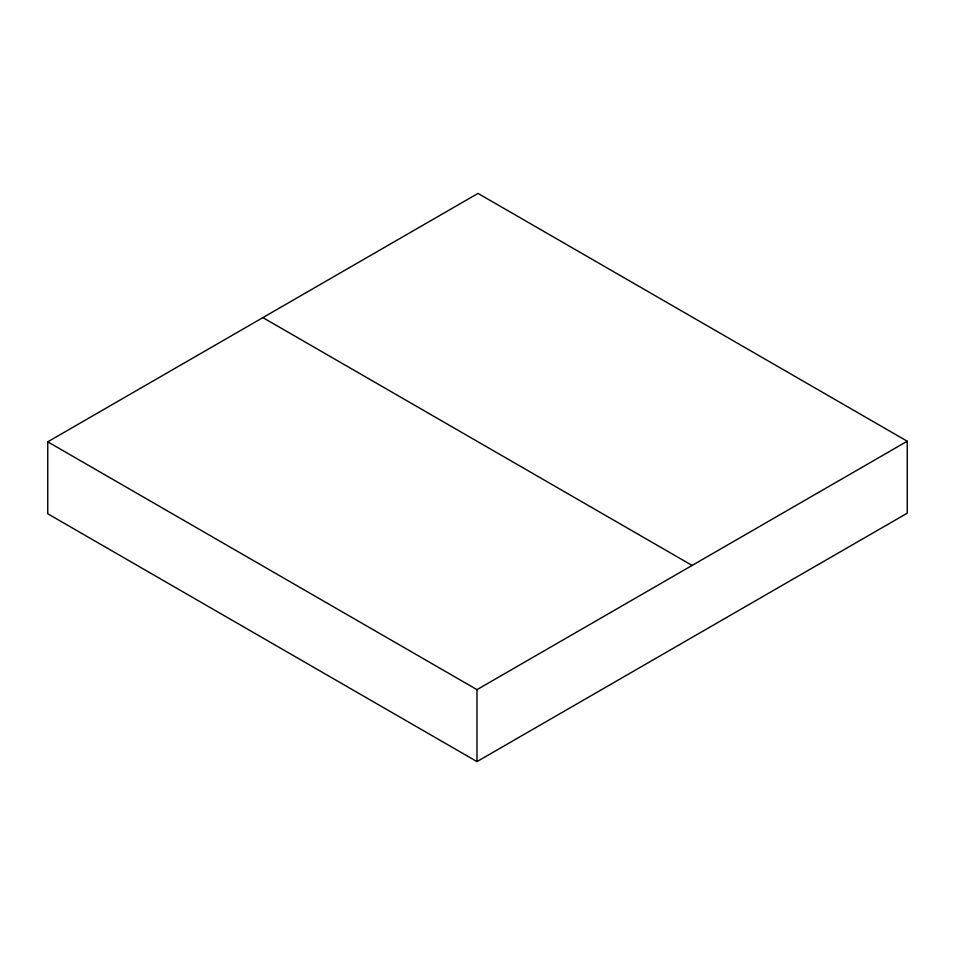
<?xml version="1.0" encoding="UTF-8"?>
<svg xmlns="http://www.w3.org/2000/svg" width="955" height="955" viewBox="0 0 955 955"><rect width="100%" height="100%" fill="white"/><g stroke="black" fill="none" stroke-linecap="round" stroke-linejoin="round"><path stroke-width="1.43" d="M47.75 441.819L478.013 193.411L907.25 441.222L907.25 513.181L476.987 761.589L47.75 513.778L47.75 441.819L476.987 689.641L907.25 441.222M262.876 317.609L692.124 565.432M476.987 689.641L476.987 761.589"/></g></svg>
